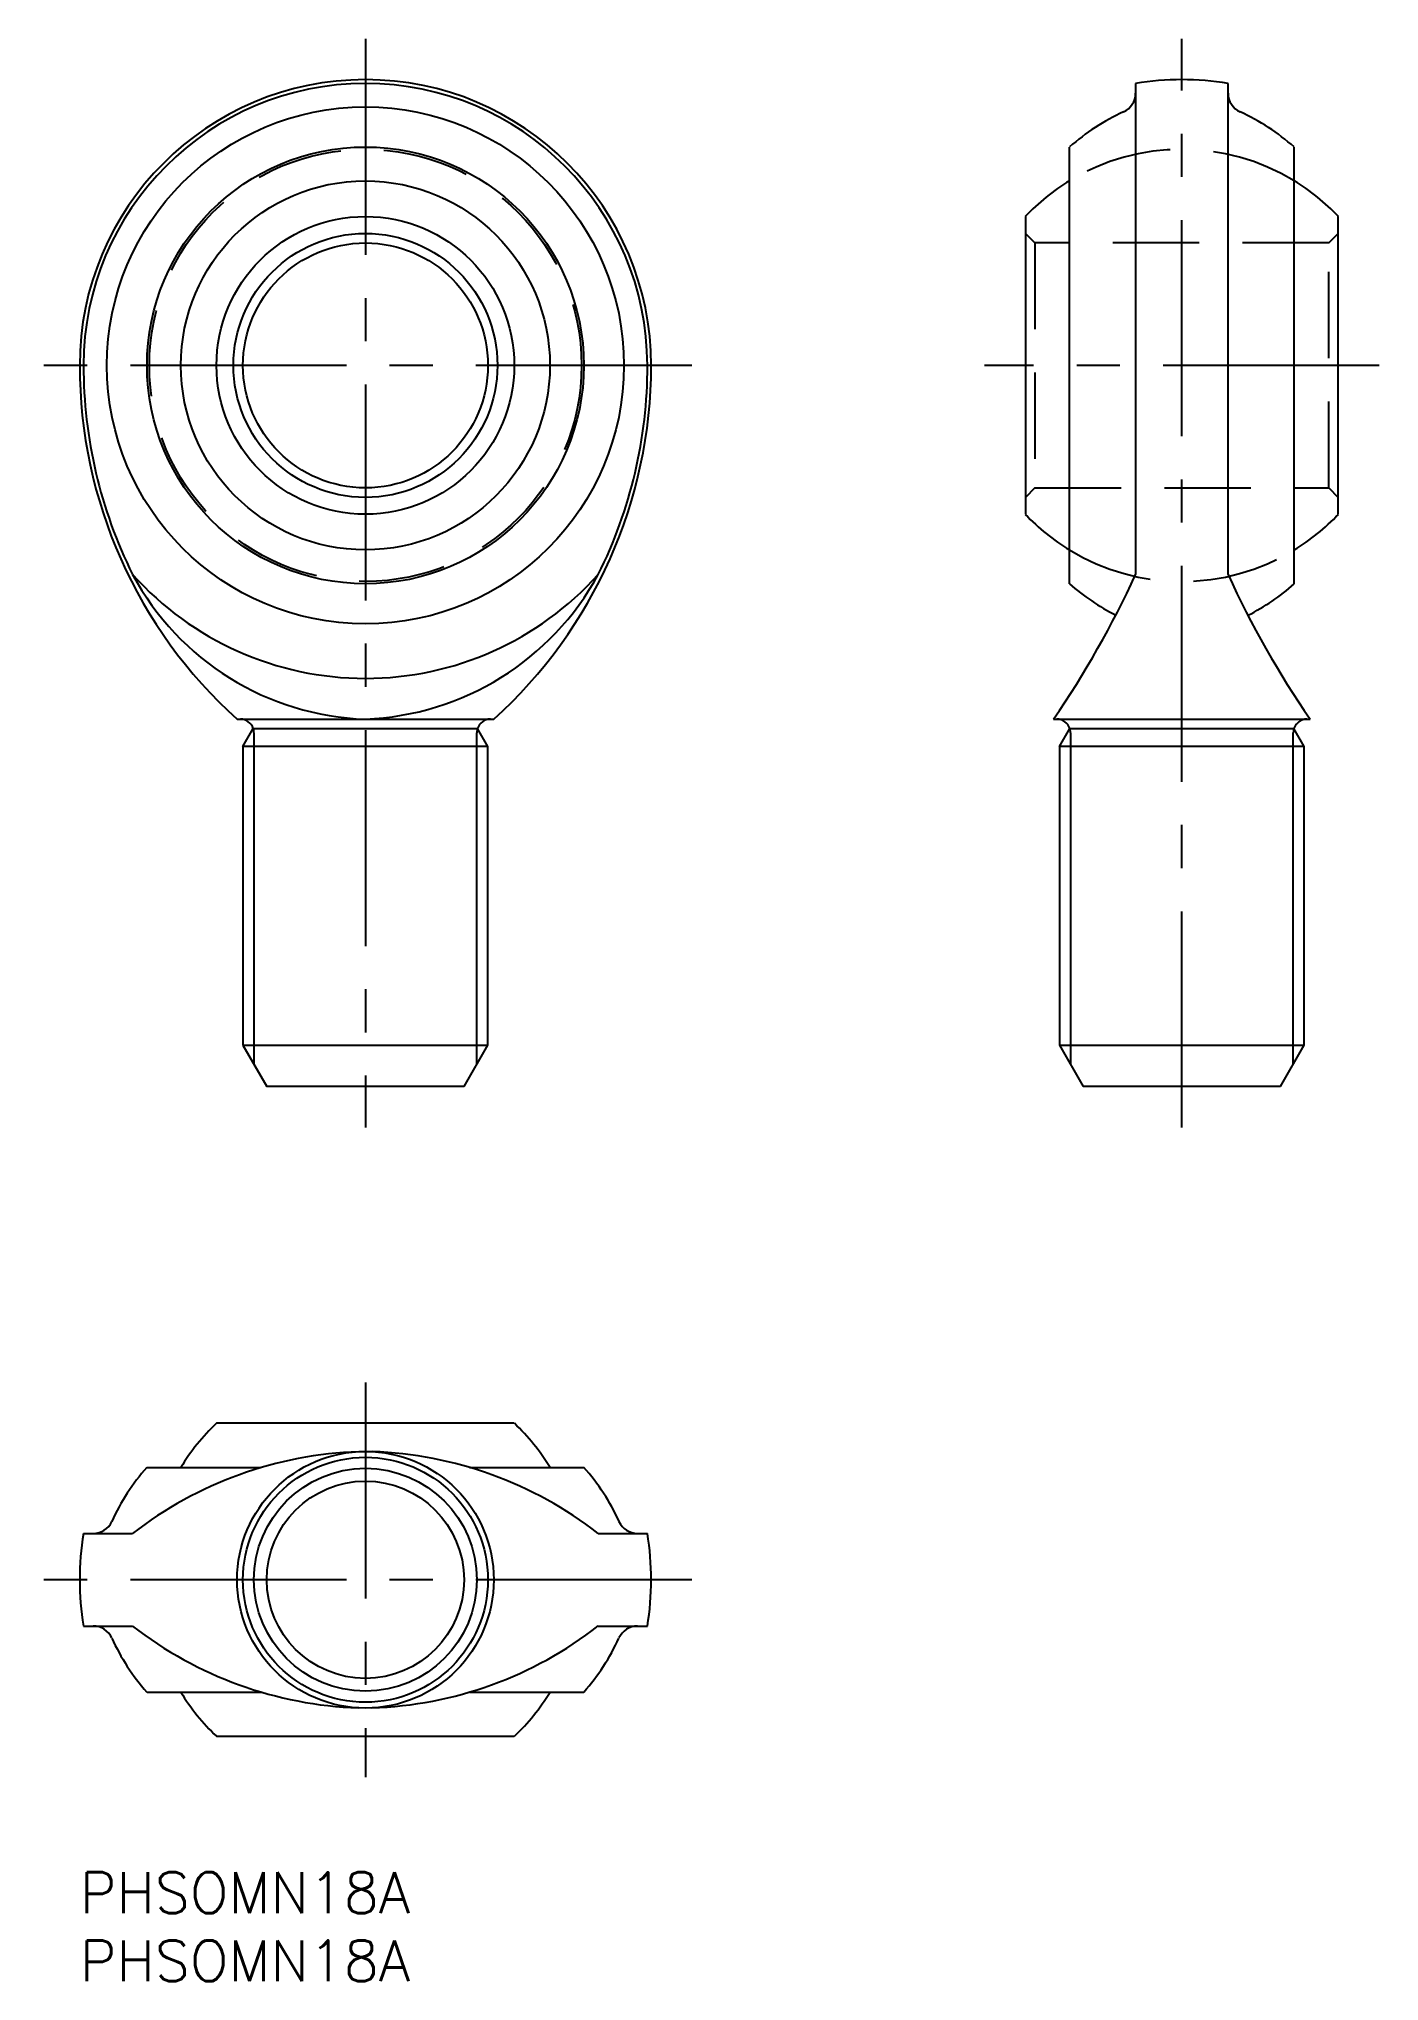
# Model space of a CAD drawing. Extents: x -3 to 96, y -8 to 135.
import ezdxf

# ---------------------------------------------------------------- set-up
doc = ezdxf.new("R2010")
doc.units = 0
doc.header["$LTSCALE"] = 0.5
doc.linetypes.add('CENTER', pattern=[50.8, 31.75, -6.35, 6.35, -6.35])
doc.linetypes.add('DASHED', pattern=[19.05, 12.7, -6.35])
for name, color, linetype in [('MSM_CENTER', 1, 'CENTER'), ('MSM_CONTINUOUS', 7, 'CONTINUOUS'), ('MSM_DASHED', 4, 'DASHED'), ('MSM_NARROW', 5, 'CONTINUOUS'), ('MSM_PART_NUMBER', 7, 'CONTINUOUS')]:
    doc.layers.add(name, color=color, linetype=linetype)
doc.styles.get("Standard").update_dxf_attribs({"font": 'txt.shx', "height": 3, "bigfont": 'bigfont.shx'})

# ---------------------------------------------------------------- blocks, each defined once
blk = doc.blocks.new('*U3')
at = {"layer": 'MSM_PART_NUMBER'}
blk.add_text('PHSOMN18A', height=3, dxfattribs=at).set_placement((0, -3))
blk = doc.blocks.new('*U4')
at = {"layer": 'MSM_PART_NUMBER'}
blk.add_text('PHSOMN18A', height=3, dxfattribs=at).set_placement((0, -8))

msp = doc.modelspace()

# ---------------------------------------------------------------- linework, layer by layer
at = {"layer": 'MSM_CENTER'}
for p, q in [((21, 134.75), (21, 54.75)), ((81, 54.75), (81, 134.75)), ((45, 110.75), (-3, 110.75)), ((95.5, 110.75), (66.5, 110.75)), ((21, 36), (21, 7)), ((45, 21.5), (-3, 21.5))]:
    msp.add_line(p, q, dxfattribs=at)
at = {"layer": 'MSM_CONTINUOUS'}
for p, q in [((77.6, 131.47), (77.6, 95.38)), ((84.4, 95.38), (84.4, 131.47)), ((72.75, 94.69), (72.75, 126.8)), ((89.25, 94.69), (89.25, 126.8)), ((69.5, 121.69), (69.5, 99.81)), ((92.5, 99.81), (92.5, 121.69)), ((11.57, 84.75), (30.43, 84.75)), ((71.57, 84.75), (90.43, 84.75)), ((12, 82.75), (12.76, 84.07)), ((12.76, 84.07), (29.24, 84.07)), ((30, 82.75), (29.24, 84.07)), ((72, 82.75), (72.76, 84.07)), ((72.76, 84.07), (89.24, 84.07)), ((90, 82.75), (89.24, 84.07)), ((30, 82.75), (12, 82.75)), ((12, 82.75), (12, 60.78)), ((30, 60.78), (30, 82.75)), ((72, 82.75), (72, 60.78)), ((90, 82.75), (72, 82.75)), ((90, 60.78), (90, 82.75)), ((12, 60.78), (30, 60.78)), ((12, 60.78), (13.75, 57.75)), ((28.25, 57.75), (30, 60.78)), ((72, 60.78), (90, 60.78)), ((72, 60.78), (73.75, 57.75)), ((88.25, 57.75), (90, 60.78)), ((28.25, 57.75), (13.75, 57.75)), ((88.25, 57.75), (73.75, 57.75)), ((31.94, 33), (10.06, 33)), ((4.95, 29.75), (13.34, 29.75)), ((28.65, 29.75), (37.05, 29.75)), ((0.28, 24.9), (3.89, 24.9)), ((38.11, 24.9), (41.72, 24.9)), ((0.28, 18.1), (3.89, 18.1)), ((38.11, 18.1), (41.72, 18.1)), ((4.95, 13.25), (13.35, 13.25)), ((28.67, 13.25), (37.05, 13.25)), ((10.06, 10), (31.94, 10))]:
    msp.add_line(p, q, dxfattribs=at)
for centre, radius in [((21, 110.75), 19), ((21, 110.75), 16.05), ((21, 110.75), 13.56), ((21, 110.75), 10.94), ((21, 110.75), 9.7), ((21, 110.75), 9), ((21, 21.5), 9.43), ((21, 21.5), 9), ((21, 21.5), 7.25)]:
    msp.add_circle(centre, radius, dxfattribs=at)
for centre, radius, start, end in [((21, 110.75), 21, 0, 180), ((21, 110.75), 20.72, 0, 180), ((81, 110.75), 21, 80.6825, 99.3175), ((76.1, 130.75), 1.5, 294.4185, 0), ((85.9, 130.75), 1.5, 180, 245.5815), ((83.28, 114.93), 15.87, 114.4185, 131.5661), ((78.72, 114.93), 15.87, 48.4339, 65.5815), ((81, 110.75), 15.88, 121.3111, 136.4197), ((81, 110.75), 15.88, 43.5803, 58.6889), ((35, 110.75), 35, 180, 227.9754), ((34.75, 110.74), 34.47, 179.9893, 206.4676), ((7, 110.75), 35, 312.0246, 0), ((7.26, 110.74), 34.47, 333.5304, 0.0127), ((81, 110.75), 15.88, 223.5803, 238.6889), ((81, 110.75), 15.88, 301.3111, 316.4197), ((21, 110.75), 23, 221.9352, 318.0648), ((21.66, 104.9), 20.16, 208.1807, 268.1184), ((20.21, 105.11), 20.37, 272.225, 331.4759), ((13.39, 124.78), 70.62, 325.467, 335.3946), ((83.28, 106.57), 15.87, 228.4339, 243.2854), ((148.02, 124.45), 69.95, 204.5575, 214.5809), ((78.72, 106.57), 15.88, 296.7072, 311.5661), ((11.81, 83.75), 1, 18.4853, 90), ((30.19, 83.75), 1, 90, 161.5147), ((71.81, 83.75), 1, 18.4853, 90), ((90.19, 83.75), 1, 90, 161.5147), ((21, 21.5), 15.88, 133.5803, 148.6889), ((21, 21.5), 15.88, 31.3111, 46.4197), ((21.48, 2.28), 28.65, 91.899, 127.874), ((20.48, 2.17), 28.77, 52.2058, 87.9492), ((16.82, 19.22), 15.88, 138.4339, 155.5815), ((25.18, 19.22), 15.88, 24.4185, 41.5661), ((1, 26.4), 1.5, 270, 335.5815), ((41, 26.4), 1.5, 204.4185, 270), ((21, 21.5), 21, 170.6825, 189.3175), ((21, 21.5), 21, 350.6825, 9.3175), ((1, 16.6), 1.5, 24.4185, 90), ((16.82, 23.78), 15.88, 204.4185, 221.5661), ((21.52, 40.83), 28.77, 232.2058, 267.9492), ((20.52, 40.72), 28.65, 271.899, 307.874), ((25.18, 23.78), 15.87, 318.4339, 335.5815), ((41, 16.6), 1.5, 90, 155.5815), ((21, 21.5), 15.88, 211.3111, 226.4197), ((21, 21.5), 15.88, 313.5803, 328.6889)]:
    msp.add_arc(centre, radius, start, end, dxfattribs=at)
at = {"layer": 'MSM_DASHED'}
for p, q in [((70.2, 119.75), (69.5, 120.45)), ((91.8, 119.75), (92.5, 120.45)), ((70.2, 119.75), (70.2, 101.75)), ((91.8, 119.75), (70.2, 119.75)), ((91.8, 101.75), (91.8, 119.75)), ((70.2, 101.75), (69.5, 101.05)), ((70.2, 101.75), (91.8, 101.75)), ((91.8, 101.75), (92.5, 101.05))]:
    msp.add_line(p, q, dxfattribs=at)
msp.add_circle((21, 110.75), 15.88, dxfattribs=at)
for start, end in [(58.6889, 121.3111), (238.6889, 301.3111)]:
    msp.add_arc((81, 110.75), 15.88, start, end, dxfattribs=at)
at = {"layer": 'MSM_NARROW'}
for p, q in [((12.81, 83.75), (12.81, 59.37)), ((29.19, 59.37), (29.19, 83.75)), ((72.81, 83.75), (72.81, 59.37)), ((89.19, 59.37), (89.19, 83.75))]:
    msp.add_line(p, q, dxfattribs=at)
msp.add_circle((21, 21.5), 8.19, dxfattribs=at)
for centre, start, end in [((11.81, 83.75), 0, 18.4853), ((30.19, 83.75), 161.5147, 180), ((71.81, 83.75), 0, 18.4853), ((90.19, 83.75), 161.5147, 180)]:
    msp.add_arc(centre, 1, start, end, dxfattribs=at)

# ---------------------------------------------------------------- block references
at = {"layer": 'MSM_CONTINUOUS'}
for name in ['*U3', '*U4']:
    msp.add_blockref(name, (0, 0), dxfattribs=at)

doc.saveas('drawing.dxf')
